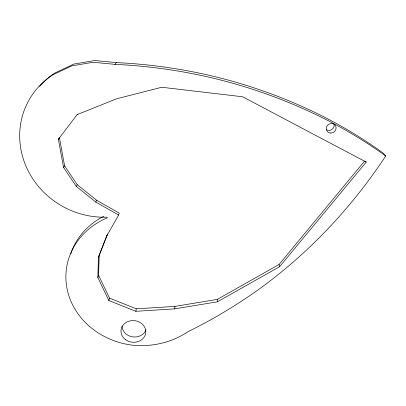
<?xml version="1.0" encoding="UTF-8"?>
<svg xmlns="http://www.w3.org/2000/svg" width="406" height="406" viewBox="0 0 406 406"><rect width="100%" height="100%" fill="white"/><g stroke="black" fill="none" stroke-linecap="round" stroke-linejoin="round"><path stroke-width="0.61" d="M365.613 161.314L366.217 162.095L279.597 266.717L217.403 301.81L174.753 308.864L135.832 311.306L108.869 300.547L97.841 277.572L98.46 257.302L107.017 235.079M97.841 277.572L98.577 275.283L99.196 255.13M174.753 308.864L174.945 306.403L217.301 299.395L279.064 264.499L364.613 161.02M135.832 311.306L136.289 308.829L174.945 306.403M108.869 300.547L109.513 298.131L98.577 275.283M118.608 215.038L119.217 213.125L96.562 200.204L77.247 184.684L64.59 165.841L59.454 137.827L58.373 139.253L63.564 167.45L76.323 186.42L95.786 202.036L118.608 215.038L106.793 235.942L98.46 257.302M106.793 235.942L107.478 233.897M95.786 202.036L96.562 200.204M76.323 186.42L77.247 184.684M63.564 167.45L64.59 165.841M385.7 155.995C352.342 206.624 310.336 251.618 261.383 287.463C238.256 304.236 213.723 319.035 188.079 331.636C172.56 342.065 153.975 346.628 135.381 345.486A74.8 66.97 7.2 0 1 67.315 289.96A74.8 66.97 7.2 0 1 107.28 217.834L107.088 217.185A81.423 76.475 26.9 0 1 24.771 163.182A81.423 76.475 26.9 0 1 52.765 74.831L71.923 65.843L93.202 62.26L114.989 64.366A431.852 350.733 5.1 0 1 237.657 84.636C268.447 93.7 298.41 105.499 327.013 120.074A431.852 350.733 5.1 0 1 385.7 155.995L383.031 152.966A426.295 347.44 5.1 0 0 325.165 117.527C296.989 103.149 267.468 91.517 237.129 82.575A426.295 347.44 5.1 0 0 116.339 62.595L94.892 60.514L73.938 64.046L55.064 72.902A80.215 75.445 27.2 0 0 39.661 86.361M114.989 64.366L116.339 62.595M58.373 139.253L77.353 114.35M77.165 114.604L116.705 98.759L161.771 87.26L242.605 96.765L366.217 162.095M109.513 298.131L136.289 308.829M279.064 264.499L279.597 266.717M217.301 299.395L217.403 301.81M70.766 253.76A73.765 66.203 7.3 0 1 103.997 216.154M146.018 329.773A12.271 10.713 6.2 0 1 132.63 336.878A12.271 10.713 6.2 0 1 122.059 326.246M334.042 124.398A4.953 4.644 -33.7 0 1 332.007 129.382A4.953 4.644 -33.7 0 1 326.617 129.742M125.693 339.751A12.439 10.83 6.2 0 0 145.673 333.296A12.439 10.83 6.2 0 0 128.768 321.237A12.439 10.83 6.2 0 0 125.693 339.751M330.885 133.097A5.029 4.71 -33.4 0 0 335.595 125.885A5.029 4.71 -33.4 0 0 327.063 125.885A5.029 4.71 -33.4 0 0 330.885 133.097"/></g></svg>
